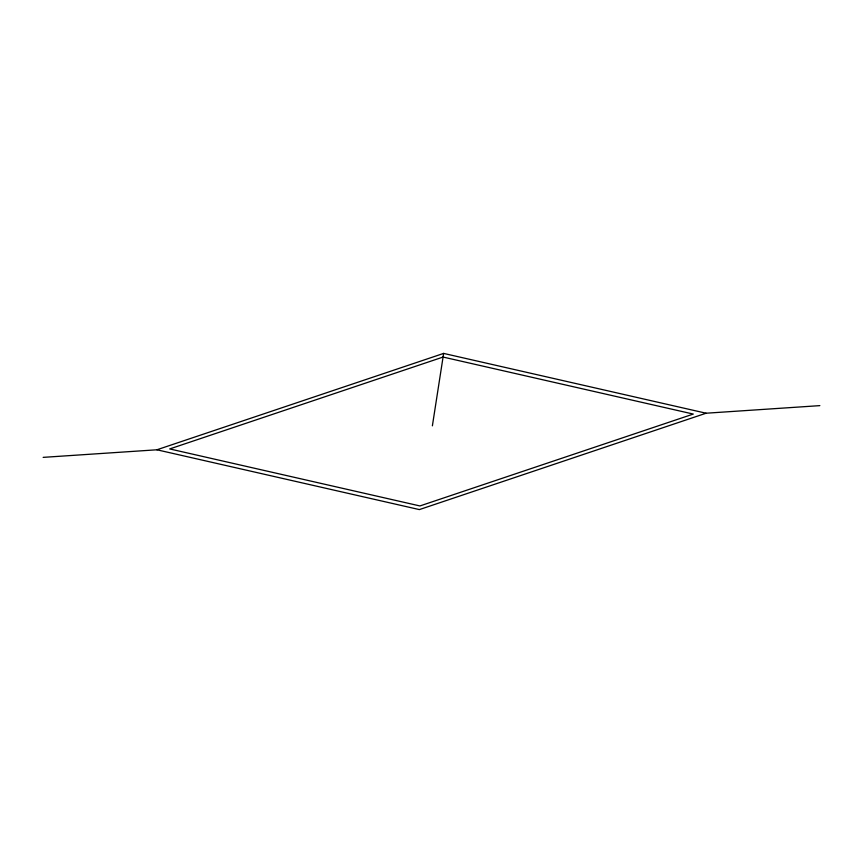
<?xml version="1.0" encoding="UTF-8"?>
<svg xmlns="http://www.w3.org/2000/svg" width="863" height="863" viewBox="0 0 863 863"><rect width="100%" height="100%" fill="white"/><g stroke="black" fill="none" stroke-linecap="round" stroke-linejoin="round"><path stroke-width="1.29" d="M432.385 425.837L443.636 353.409L706.107 413.215L819.85 405.632M43.15 457.368L156.893 449.785L443.636 353.409M706.107 413.215L419.364 509.591L156.893 449.785M443.064 357.055L169.709 448.933L419.936 505.945L693.291 414.067L443.064 357.055"/></g></svg>
